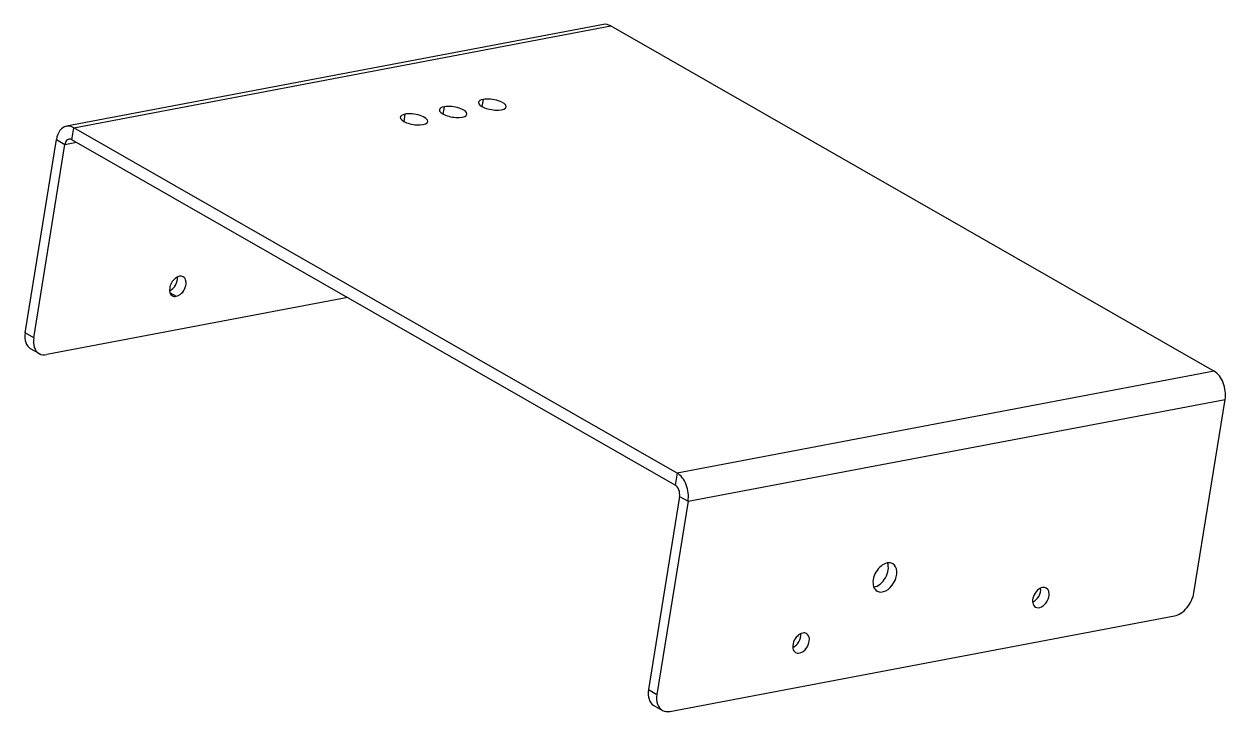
# Model space of a CAD drawing. Header units: millimetres. Extents: x 80 to 217, y 66 to 144.
import ezdxf

# ---------------------------------------------------------------- set-up
doc = ezdxf.new("R2010")
doc.units = ezdxf.units.MM
doc.layers.add('View013', color=7, linetype='CONTINUOUS')

msp = doc.modelspace()

# ---------------------------------------------------------------- linework, layer by layer
at = {"layer": 'View013'}
for p, q in [((146.016, 144.313), (84.5378, 132.665)), ((85.3729, 132.503), (146.852, 144.151)), ((146.852, 144.151), (215.926, 104.621)), ((127.766, 134.897), (127.632, 134.065)), ((132.242, 135.745), (132.108, 134.913)), ((123.289, 134.049), (123.155, 133.217)), ((85.1511, 131.127), (85.3729, 132.503)), ((154.447, 92.9728), (85.3729, 132.503)), ((79.8154, 109.024), (83.3802, 131.138)), ((83.3802, 131.138), (84.3539, 130.581)), ((84.3539, 130.581), (85.6697, 130.83)), ((154.226, 91.5964), (85.1511, 131.127)), ((80.7892, 108.466), (84.3539, 130.581)), ((116.733, 113.053), (82.2847, 106.526)), ((96.3936, 113.61), (97.104, 113.203)), ((80.7892, 108.466), (79.8154, 109.024)), ((81.4127, 106.65), (80.4389, 107.207)), ((215.926, 104.621), (154.447, 92.9728)), ((155.701, 89.75), (217.179, 101.398)), ((213.615, 79.2837), (217.179, 101.398)), ((154.447, 92.9728), (154.226, 91.5964)), ((154.727, 90.3073), (151.162, 68.1932)), ((155.701, 89.75), (152.136, 67.6359)), ((154.727, 90.3073), (155.701, 89.75)), ((153.631, 65.6953), (211.38, 76.6363)), ((151.162, 68.1932), (152.136, 67.6359)), ((151.786, 66.3768), (152.759, 65.8195))]:
    msp.add_line(p, q, dxfattribs=at)
for centre, major_axis, ratio, start_param, end_param in [((146.482, 141.857), (-0.4654, 2.4563), 0.650656, 5.77582, 0), ((128.805, 134.303), (1.5796, -0.2546), 0.368963, 2.34626, 3.14159), ((128.805, 134.303), (1.5796, -0.2546), 0.368963, 0, 2.34626), ((133.281, 135.151), (1.5796, -0.2546), 0.368963, 3.14159, 0), ((133.281, 135.151), (1.5796, -0.2546), 0.368963, 2.34626, 3.14159), ((133.281, 135.151), (1.5796, -0.2546), 0.368963, 0, 2.34626), ((124.328, 133.455), (1.5796, -0.2546), 0.368963, 3.14159, 0), ((124.328, 133.455), (1.5796, -0.2546), 0.368963, 2.34626, 3.14159), ((124.328, 133.455), (1.5796, -0.2546), 0.368963, 0, 2.34626), ((128.805, 134.303), (1.5796, -0.2546), 0.368963, 3.14159, 0), ((85.0031, 130.209), (-0.4654, 2.4563), 0.650656, 0, 1.06343), ((85.0031, 130.209), (-0.4654, 2.4563), 0.650656, 5.77582, 0), ((85.0031, 130.209), (-0.1862, 0.9825), 0.650656, 0, 1.06343), ((85.0031, 130.209), (-0.1862, 0.9825), 0.650656, 5.77582, 0), ((97.2889, 114.35), (0.6209, 1.0849), 0.663712, 0, -3.14159), ((96.3151, 114.907), (0.6209, 1.0849), 0.663712, -2.39902, -0.742573), ((97.2889, 114.35), (0.6209, 1.0849), 0.663712, -2.62574, 0), ((97.2889, 114.35), (0.6209, 1.0849), 0.663712, -3.14159, -2.62574), ((81.6807, 109.377), (-1.2417, -2.1698), 0.663712, 5.22824, 0), ((82.6545, 108.82), (-1.2417, -2.1698), 0.663712, 5.22824, 0), ((82.6545, 108.82), (-1.2417, -2.1698), 0.663712, 0, 0.515849), ((215.556, 102.327), (0.4654, -2.4563), 0.650656, -5.21976, -3.64896), ((154.078, 90.6788), (0.4654, -2.4563), 0.650656, -5.21976, -3.64896), ((154.078, 90.6788), (0.1862, -0.9825), 0.650656, -5.21976, -3.64896), ((178.237, 81.032), (0.8941, 1.5623), 0.663712, 0, -4.19654), ((177.263, 81.5893), (0.8941, 1.5623), 0.663712, -2.65278, -0.488808), ((178.237, 81.032), (0.8941, 1.5623), 0.663712, -3.14159, 0), ((178.237, 81.032), (0.8941, 1.5623), 0.663712, -4.19654, -3.14159), ((196.092, 78.7216), (-0.6209, -1.0849), 0.663712, 3.65744, 0), ((196.092, 78.7216), (-0.6209, -1.0849), 0.663712, 0, 3.14159), ((196.092, 78.7216), (-0.6209, -1.0849), 0.663712, 3.14159, 3.65744), ((195.118, 79.2789), (-0.6209, -1.0849), 0.663712, 0.742573, 2.39902), ((211.749, 78.9303), (-1.2417, -2.1698), 0.663712, 0.515849, 2.08665), ((168.636, 73.5196), (-0.6209, -1.0849), 0.663712, 3.65744, 0), ((167.662, 74.0769), (-0.6209, -1.0849), 0.663712, 0.742573, 2.39902), ((168.636, 73.5196), (-0.6209, -1.0849), 0.663712, 0, 3.14159), ((168.636, 73.5196), (-0.6209, -1.0849), 0.663712, 3.14159, 3.65744), ((153.027, 68.5466), (-1.2417, -2.1698), 0.663712, 5.22824, 0), ((154.001, 67.9893), (-1.2417, -2.1698), 0.663712, 5.22824, 0), ((154.001, 67.9893), (-1.2417, -2.1698), 0.663712, 0, 0.515849)]:
    msp.add_ellipse(centre, major_axis=major_axis, ratio=ratio, start_param=start_param, end_param=end_param, dxfattribs=at)

doc.saveas('drawing.dxf')
